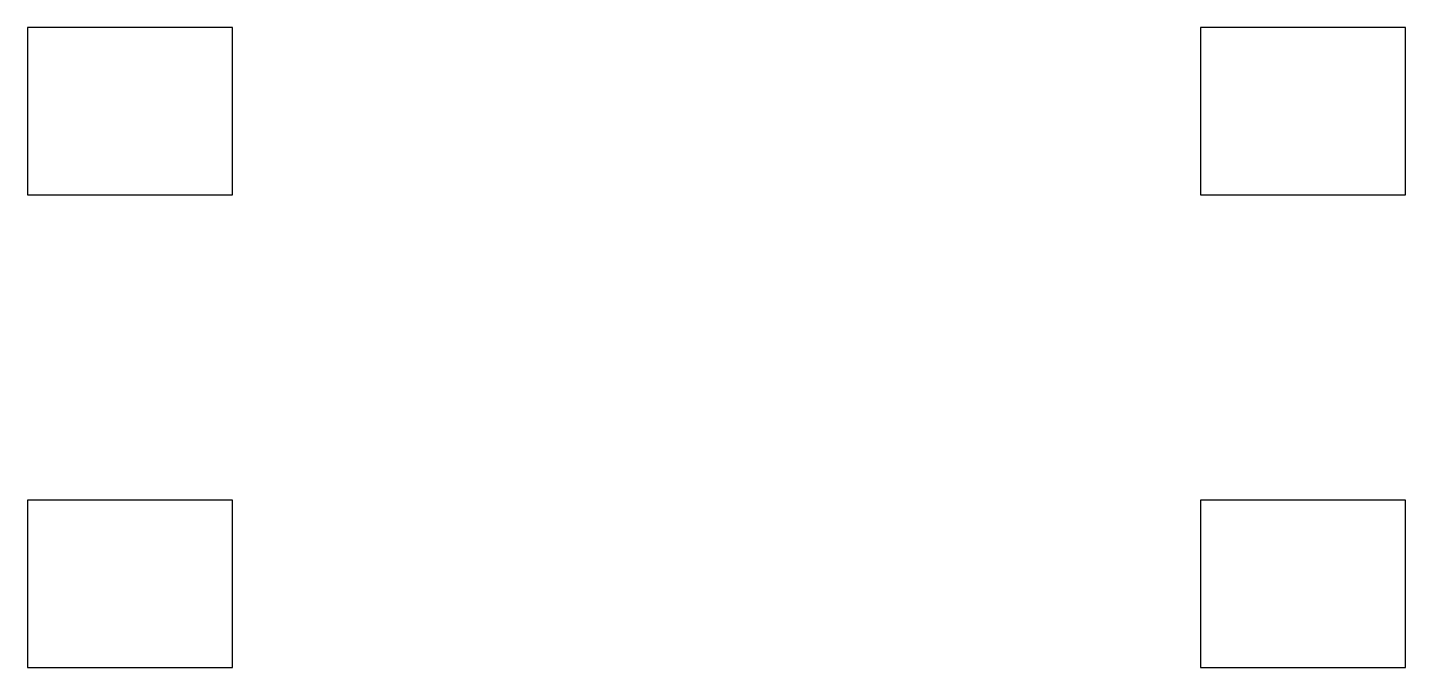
# Model space of a CAD drawing. Header units: millimetres. Extents: x 0.5 to 7.9, y -3.94 to -0.5.
import ezdxf

# ---------------------------------------------------------------- set-up
doc = ezdxf.new("R2010")
doc.units = ezdxf.units.MM
doc.layers.get('0').update_dxf_attribs({"linetype": 'CONTINUOUS'})

msp = doc.modelspace()

# ---------------------------------------------------------------- linework, layer by layer
for points in [[(1.6, -0.5), (0.5, -0.5), (0.5, -1.4), (1.6, -1.4)], [(7.9, -0.5), (6.8, -0.5), (6.8, -1.4), (7.9, -1.4)], [(1.6, -3.04), (0.5, -3.04), (0.5, -3.94), (1.6, -3.94)], [(7.9, -3.04), (6.8, -3.04), (6.8, -3.94), (7.9, -3.94)]]:
    msp.add_lwpolyline(points, close=True)

doc.saveas('drawing.dxf')
